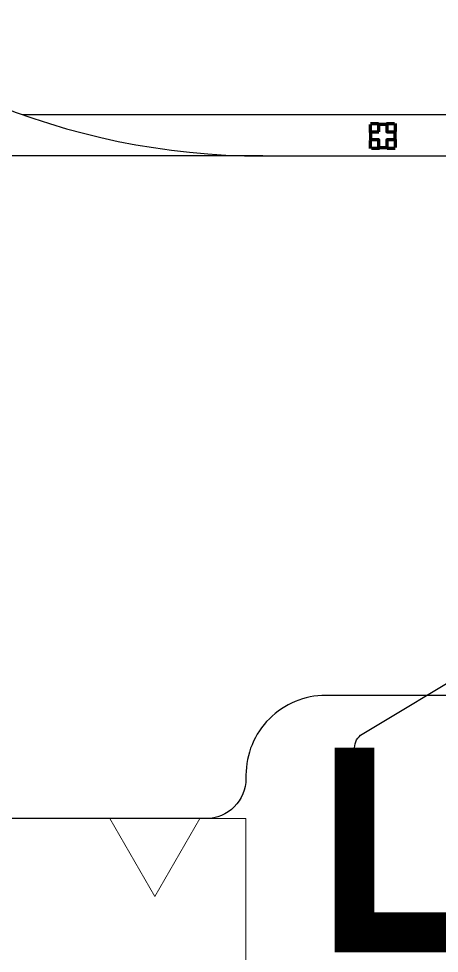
# Model space of a CAD drawing. Header units: inches. Extents: x 1765 to 5217, y -1519 to 441.
# Drawn here: x 4030.26 to 4035.53, y -1308.15 to -1296.44 of the extents above; entities that cross this region are included whole.
import ezdxf

# ---------------------------------------------------------------- set-up
doc = ezdxf.new("R2010")
doc.units = ezdxf.units.IN
doc.header["$MEASUREMENT"] = 0
doc.linetypes.add('DOT', pattern=[0.2, 0.1, -0.1])
for name, color, linetype, lineweight in [('EMI', 5, 'Continuous', 5), ('Mark', 7, 'Continuous', 13), ('尺寸标注', 7, 'Continuous', 0), ('注释', 2, 'Continuous', 13)]:
    doc.layers.add(name, color=color, linetype=linetype, lineweight=lineweight)
doc.layers.add('FPC', color=7, linetype='Continuous')
doc.styles.add('Roman', font='romans.shx', dxfattribs={"bigfont": 'bigfont.shx'})
doc.dimstyles.new('GB-1', dxfattribs={"dimtxt": 1, "dimasz": 1, "dimexe": 1, "dimexo": 0, "dimgap": 0.3, "dimtad": 1, "dimdec": 4, "dimzin": 1, "dimdsep": 46, "dimtxsty": 'Roman', "dimcen": 0, "dimclrd": 5, "dimclre": 5, "dimadec": 0, "dimazin": 0, "dimtfac": 1, "dimtmove": 0, "dimatfit": 3, "dimfxl": 0, "dimtolj": 1, "dimtzin": 0, "dimarcsym": 0})

# ---------------------------------------------------------------- blocks, each defined once
blk = doc.blocks.new('*D12')
at = {"layer": 'Defpoints', "color": 0, "transparency": 16777216}
for p in [(541.053, 192.204), (525.409, 149.069), (541.633, 149.069)]:
    blk.add_point(p, dxfattribs=at)
at = {"layer": '尺寸标注', "color": 5, "lineweight": -2, "transparency": 16777216}
for p, q in [((541.053, 192.204), (524.409, 192.204)), ((525.409, 191.204), (525.409, 150.069)), ((541.633, 149.069), (524.409, 149.069))]:
    blk.add_line(p, q, dxfattribs=at)
at = {"layer": '尺寸标注', "color": 5, "transparency": 16777216}
for points in [[(525.243, 191.204), (525.576, 191.204), (525.409, 192.204)], [(525.243, 150.069), (525.576, 150.069), (525.409, 149.069)]]:
    blk.add_solid(points, dxfattribs=at)
at = {"layer": '尺寸标注', "color": 0, "transparency": 16777216, "insert": (524.347, 171.148), "char_height": 1, "attachment_point": 5, "rotation": 90, "style": 'Roman'}
blk.add_mtext('\\A1;43.1350\\M+1817D0.15(OD)', dxfattribs=at)
blk = doc.blocks.new('CO5300AF-51-1')
blk.add_lwpolyline([(127.837, 61.955), (113.747, 61.955, -0.414214), (113.547, 62.155), (113.547, 64.249, -0.263643), (113.644, 64.42), (115.036, 65.254, 0.263643), (115.182, 65.511), (115.182, 68.919, -0.315299), (115.379, 69.201), (115.792, 69.351, 0.315299), (115.99, 69.633), (115.99, 71.062, 0.254671), (115.852, 71.314), (115.544, 71.513, -0.254671), (115.453, 71.681), (115.453, 71.832, -0.414214), (115.653, 72.032), (125.931, 72.032, -0.414214)], format="xyb")
blk = doc.blocks.new('GVO2.13+CO5300AF-51')
blk.add_line((538.61766, 149.58901), (561.43445, 149.58901))
blk.add_lwpolyline([(532.63255, 183.78401), (532.63255, 158.06901, 0.41421356), (541.63255, 149.06901), (558.41955, 149.06901, 0.41421356), (567.41955, 158.06901), (567.41955, 183.78401, 0.41421356), (558.99955, 192.20401), (541.05255, 192.20401, 0.41421356)], format="xyb", close=True)
at = {"layer": 'Mark', "linetype": 'Continuous', "lineweight": 100}
blk.add_lwpolyline([(543.08705, 149.36901), (543.08705, 149.46901), (543.18705, 149.46901), (543.18705, 149.36901), (543.28705, 149.36901), (543.28705, 149.26901), (543.18705, 149.26901), (543.18705, 149.16901), (543.08705, 149.16901), (543.08705, 149.26901), (542.98705, 149.26901), (542.98705, 149.36901)], close=True, dxfattribs=at)
at = {"layer": '注释', "color": 8, "linetype": 'DOT', "lineweight": 100}
blk.add_lwpolyline([(543.29205, 149.16401), (542.98205, 149.16401), (542.98205, 149.47401), (543.29205, 149.47401)], close=True, dxfattribs=at)
blk.add_blockref('CO5300AF-51-1', (429.23429, 77.4069))
at = {"layer": '尺寸标注'}
dim = blk.add_linear_dim(base=(525.40927, 149.06901), p1=(541.05255, 192.20401), p2=(541.63255, 149.06901), angle=90, text='<>(OD)', dimstyle='GB-1', override={"dimgap": 0.3, "dimtxsty": 'Roman', "dimtol": 1, "dimlim": 0, "dimtp": 0.15, "dimtm": 0.15}, dxfattribs=at)
dim.commit()
dim.dimension.update_dxf_attribs({"geometry": '*D12', "text_midpoint": (525.40927, 171.14831), "dimtype": 128})

msp = doc.modelspace()

# ---------------------------------------------------------------- hatches: boundary and pattern name
at = {"layer": 'EMI'}
h = msp.add_hatch(dxfattribs=at)
h.set_pattern_fill('STARS', color=256, scale=10, style=0)
h.set_pattern_definition([(0, (380.085, 330.4319), (0, 2.1650635), [1.25, -1.25]), (60, (380.085, 330.4319), (-1.875, 1.0825318), [1.25, -1.25]), (120, (380.71, 331.5144), (-1.875, -1.0825318), [1.25, -1.25])])
edge = h.paths.add_edge_path()
edge.add_line((4006.324, -1315.36), (4006.324, -1323.509))
edge.add_arc((4008.328, -1323.507), 2.004, 180.0494, 272.745)
edge.add_line((4008.424, -1325.509), (4015.454, -1325.509))
edge.add_arc((4015.454, -1322.509), 3, 270, 360)
edge.add_line((4018.454, -1322.509), (4018.454, -1312.66))
edge.add_arc((4020.454, -1312.66), 2, 90, 180, ccw=False)
edge.add_line((4020.454, -1310.66), (4030.106, -1310.66))
edge.add_arc((4030.106, -1311.66), 1, 0, 90, ccw=False)
edge.add_line((4031.106, -1311.66), (4031.106, -1314.46))
edge.add_arc((4032.106, -1314.46), 1, 180, 269.9714)
edge.add_arc((4032.105, -1316.46), 1, 0, 89.9714, ccw=False)
edge.add_line((4033.105, -1316.46), (4033.105, -1317.867))
edge.add_line((4033.105, -1317.867), (4038.105, -1317.867))
edge.add_arc((4038.105, -1318.867), 1, 0, 90, ccw=False)
edge.add_line((4039.105, -1318.867), (4039.105, -1322.867))
edge.add_line((4039.105, -1322.867), (4043.705, -1322.867))
edge.add_line((4043.705, -1322.867), (4043.705, -1314.869))
edge.add_line((4043.705, -1314.869), (4051.155, -1314.869))
edge.add_line((4051.155, -1314.869), (4051.155, -1310.16))
edge.add_line((4051.155, -1310.16), (4033.105, -1310.16))
edge.add_line((4033.105, -1310.16), (4033.105, -1306.46))
edge.add_line((4033.105, -1306.46), (4016.254, -1306.46))
edge.add_arc((4016.254, -1308.46), 2, 90, 180)
edge.add_line((4014.254, -1308.46), (4014.254, -1320.009))
edge.add_arc((4013.254, -1320.009), 1, -90, 0, ccw=False)
edge.add_line((4013.254, -1321.009), (4011.424, -1321.009))
edge.add_arc((4011.534, -1320.005), 1.01, 180.2418, 263.7326, ccw=False)
edge.add_line((4010.524, -1320.009), (4010.524, -1315.36))
edge.add_line((4010.524, -1315.36), (4006.324, -1315.36))

# ---------------------------------------------------------------- linework, layer by layer
at = {"color": 4, "lineweight": 211, "flags": 128}
msp.add_lwpolyline([(4034.466, -1305.573, 0.5, 0.5, 0), (4034.466, -1307.885, 0.5, 0.5, 0), (4048.955, -1307.885, 0.5, 0.5, 0), (4048.956, -1305.644, 0, 0, 0)], format="xyseb", dxfattribs=at)
at = {"layer": 'EMI'}
msp.add_lwpolyline([(4030.106, -1310.66, -0.414214), (4031.106, -1311.66), (4031.106, -1314.46, 0.414067), (4032.106, -1315.46, -0.414067), (4033.105, -1316.46), (4033.105, -1317.867), (4038.105, -1317.867, -0.414214), (4039.105, -1318.867), (4039.105, -1322.867), (4043.705, -1322.867), (4043.705, -1314.869), (4051.155, -1314.869), (4051.155, -1310.16), (4033.105, -1310.16), (4033.105, -1306.46), (4016.254, -1306.46, 0.414214)], format="xyb", dxfattribs=at)
at = {"layer": 'FPC', "color": 2, "lineweight": -3}
msp.add_lwpolyline([(4049.955, -1309.112), (4049.955, -1306.409, 0.241069), (4049.54, -1305.598), (4048.857, -1305.106, 0.157425), (4048.272, -1304.917), (4034.105, -1304.917, 0.414214), (4033.105, -1305.917), (4033.105, -1305.96, -0.414214), (4032.605, -1306.46), (4016.254, -1306.46, 0.414214)], format="xyb", dxfattribs=at)

# ---------------------------------------------------------------- block references
msp.add_blockref('GVO2.13+CO5300AF-51', (3491.685, -1447.229))

doc.saveas('drawing.dxf')
